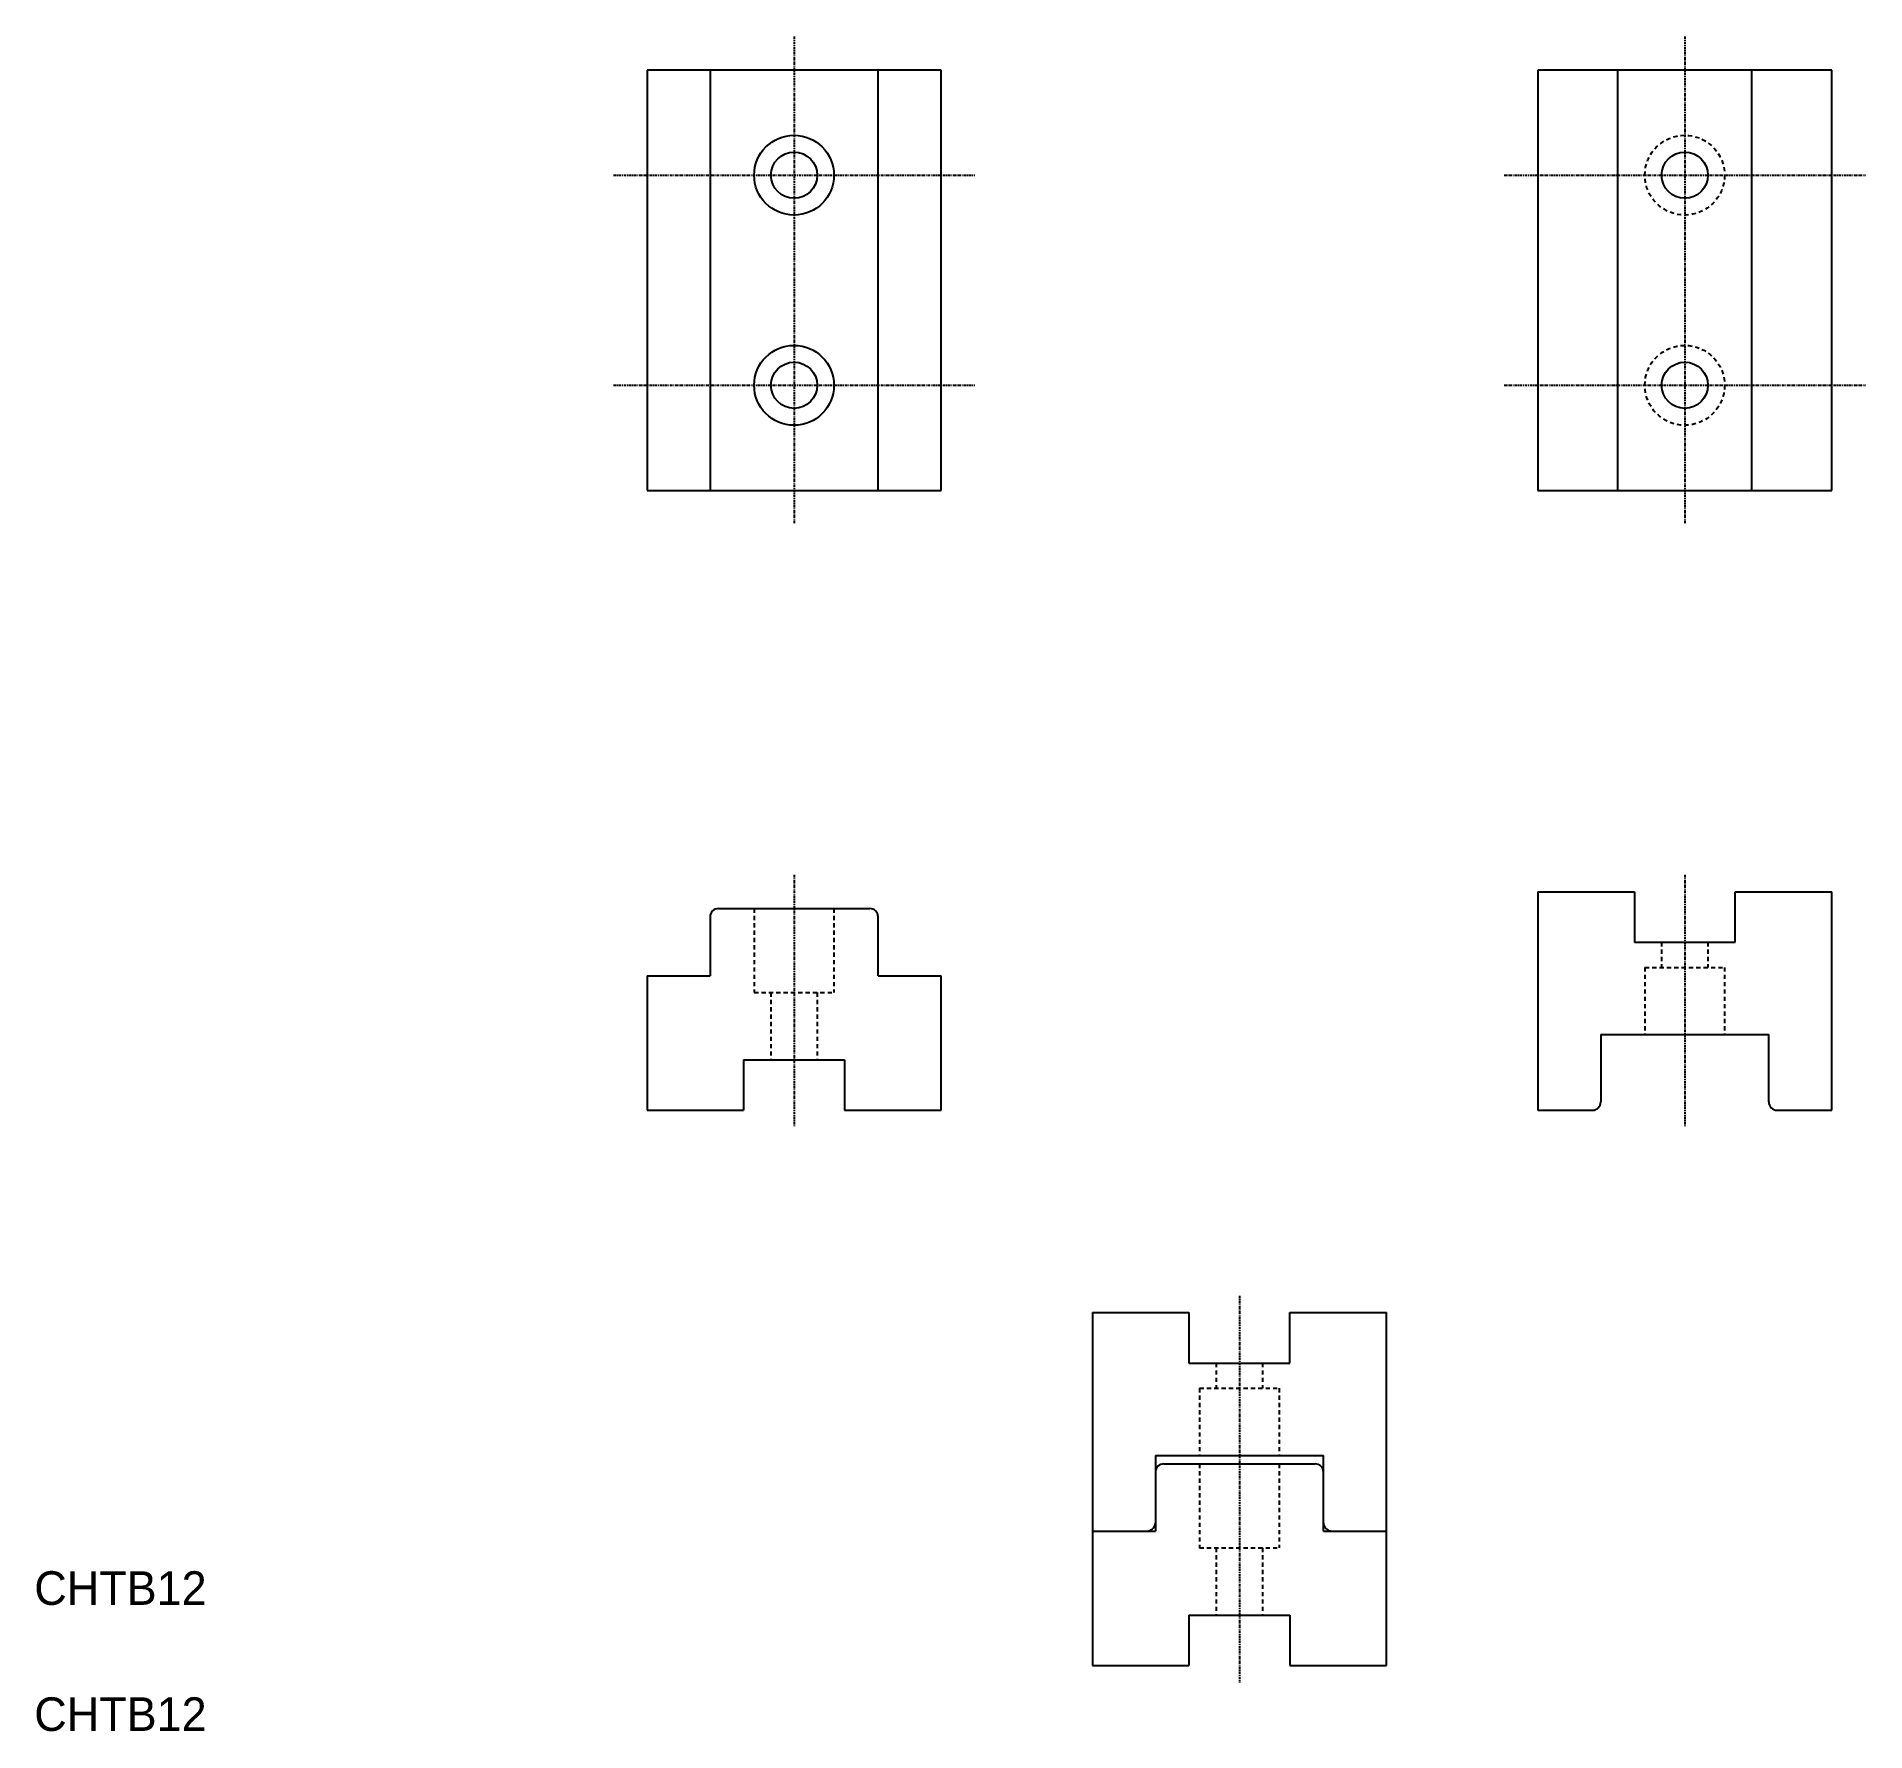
# Model space of a CAD drawing. Extents: x 10 to 228, y 10 to 212.
import ezdxf

# ---------------------------------------------------------------- set-up
doc = ezdxf.new("R2010")
doc.units = 0
doc.header["$LTSCALE"] = 0.25
doc.linetypes.add('CENTER', pattern=[2, 1.25, -0.25, 0.25, -0.25])
doc.linetypes.add('DASHED', pattern=[3.5, 2, -1.5])
doc.layers.get('0').update_dxf_attribs({"linetype": 'CONTINUOUS'})
doc.layers.add('CENTER', color=1, linetype='CENTER')

msp = doc.modelspace()

# ---------------------------------------------------------------- linework, layer by layer
at = {"color": 7, "linetype": 'CONTINUOUS'}
for p, q in [((82.92, 207.62), (82.92, 157.62)), ((117.92, 207.62), (82.92, 207.62)), ((90.42, 207.62), (90.42, 157.62)), ((110.42, 157.62), (110.42, 207.62)), ((117.92, 157.62), (117.92, 207.62)), ((188.92, 207.62), (188.92, 157.62)), ((223.92, 207.62), (188.92, 207.62)), ((198.42, 207.62), (198.42, 157.62)), ((214.42, 157.62), (214.42, 207.62)), ((223.92, 157.62), (223.92, 207.62)), ((188.92, 195.12), (188.92, 195.12)), ((188.92, 188.87), (188.92, 188.87)), ((188.92, 176.37), (188.92, 176.37)), ((188.92, 170.12), (188.92, 170.12)), ((82.92, 157.62), (117.92, 157.62)), ((188.92, 157.62), (223.92, 157.62)), ((188.92, 109.86), (188.92, 83.86)), ((188.92, 109.86), (200.42, 109.86)), ((200.42, 109.86), (200.42, 103.86)), ((212.42, 103.86), (212.42, 109.86)), ((212.42, 109.86), (223.92, 109.86)), ((223.92, 83.86), (223.92, 109.86)), ((90.42, 106.86), (90.42, 99.86)), ((91.42, 107.86), (109.42, 107.86)), ((110.42, 99.86), (110.42, 106.86)), ((200.42, 103.86), (212.42, 103.86)), ((82.92, 99.86), (82.92, 83.86)), ((82.92, 99.86), (90.42, 99.86)), ((110.42, 99.86), (117.92, 99.86)), ((117.92, 83.86), (117.92, 99.86)), ((196.42, 92.86), (196.42, 84.86)), ((196.42, 92.86), (216.42, 92.86)), ((216.42, 84.86), (216.42, 92.86)), ((94.42, 89.86), (106.42, 89.86)), ((94.42, 89.86), (94.42, 83.86)), ((106.42, 89.86), (106.42, 83.86)), ((82.92, 83.86), (94.42, 83.86)), ((106.42, 83.86), (117.92, 83.86)), ((188.92, 83.86), (195.42, 83.86)), ((217.42, 83.86), (223.92, 83.86)), ((135.92, 59.78), (135.92, 33.78)), ((135.92, 59.78), (147.42, 59.78)), ((147.42, 59.78), (147.42, 53.78)), ((159.42, 53.78), (159.42, 59.78)), ((159.42, 59.78), (170.92, 59.78)), ((170.92, 33.78), (170.92, 59.78)), ((147.42, 53.78), (159.42, 53.78)), ((143.42, 42.78), (163.42, 42.78)), ((143.42, 42.78), (143.42, 34.78)), ((144.42, 41.78), (162.42, 41.78)), ((163.42, 34.78), (163.42, 42.78)), ((143.42, 40.78), (143.42, 33.78)), ((163.42, 33.78), (163.42, 40.78)), ((135.92, 33.78), (135.92, 17.78)), ((135.92, 33.78), (142.42, 33.78)), ((135.92, 33.78), (143.42, 33.78)), ((163.42, 33.78), (170.92, 33.78)), ((164.42, 33.78), (170.92, 33.78)), ((170.92, 17.78), (170.92, 33.78)), ((147.42, 23.78), (159.42, 23.78)), ((147.42, 23.78), (147.42, 17.78)), ((159.42, 23.78), (159.42, 17.78)), ((135.92, 17.78), (147.42, 17.78)), ((159.42, 17.78), (170.92, 17.78))]:
    msp.add_line(p, q, dxfattribs=at)
at = {"color": 3, "linetype": 'DASHED'}
for p, q in [((95.67, 107.86), (95.67, 97.86)), ((105.17, 107.86), (105.17, 97.86)), ((203.67, 103.86), (203.67, 100.86)), ((209.17, 103.86), (209.17, 100.86)), ((201.67, 100.86), (211.17, 100.86)), ((201.67, 100.86), (201.67, 92.86)), ((211.17, 100.86), (211.17, 92.86)), ((95.67, 97.86), (105.17, 97.86)), ((97.67, 97.86), (97.67, 89.86)), ((103.17, 97.86), (103.17, 89.86)), ((150.67, 53.78), (150.67, 50.78)), ((156.17, 53.78), (156.17, 50.78)), ((148.67, 50.78), (148.67, 42.78)), ((148.67, 50.78), (158.17, 50.78)), ((158.17, 50.78), (158.17, 42.78)), ((148.67, 41.78), (148.67, 31.78)), ((158.17, 41.78), (158.17, 31.78)), ((148.67, 31.78), (158.17, 31.78)), ((150.67, 31.78), (150.67, 23.78)), ((156.17, 31.78), (156.17, 23.78))]:
    msp.add_line(p, q, dxfattribs=at)
at = {"color": 7, "linetype": 'CONTINUOUS'}
for centre, radius in [((100.42, 195.12), 4.75), ((100.42, 195.12), 2.75), ((206.42, 195.12), 2.75), ((100.42, 170.12), 4.75), ((100.42, 170.12), 2.75), ((206.42, 170.12), 2.75)]:
    msp.add_circle(centre, radius, dxfattribs=at)
at = {"color": 3, "linetype": 'DASHED'}
for centre in [(206.42, 195.12), (206.42, 170.12)]:
    msp.add_circle(centre, 4.75, dxfattribs=at)
at = {"color": 7, "linetype": 'CONTINUOUS'}
for centre, start, end in [((91.42, 106.86), 90, 180), ((109.42, 106.86), 0, 90), ((195.42, 84.86), 270, 0), ((217.42, 84.86), 180, 270), ((144.42, 40.78), 90, 180), ((162.42, 40.78), 0, 90), ((142.42, 34.78), 270, 0), ((164.42, 34.78), 180, 270)]:
    msp.add_arc(centre, 1, start, end, dxfattribs=at)
at = {"layer": 'CENTER', "color": 1, "linetype": 'CENTER'}
for p, q in [((100.42, 211.62), (100.42, 153.62)), ((206.42, 211.62), (206.42, 153.62)), ((78.92, 195.12), (121.92, 195.12)), ((184.92, 195.12), (227.92, 195.12)), ((78.92, 170.12), (121.92, 170.12)), ((184.92, 170.12), (227.92, 170.12)), ((100.42, 111.86), (100.42, 81.86)), ((206.42, 111.86), (206.42, 81.86)), ((153.42, 61.78), (153.42, 15.78))]:
    msp.add_line(p, q, dxfattribs=at)

# ---------------------------------------------------------------- texts
at = {"color": 7, "linetype": 'CONTINUOUS'}
for p in [(10, 25), (10, 10)]:
    msp.add_text('CHTB12', height=4, dxfattribs=at).set_placement(p)

doc.saveas('drawing.dxf')
